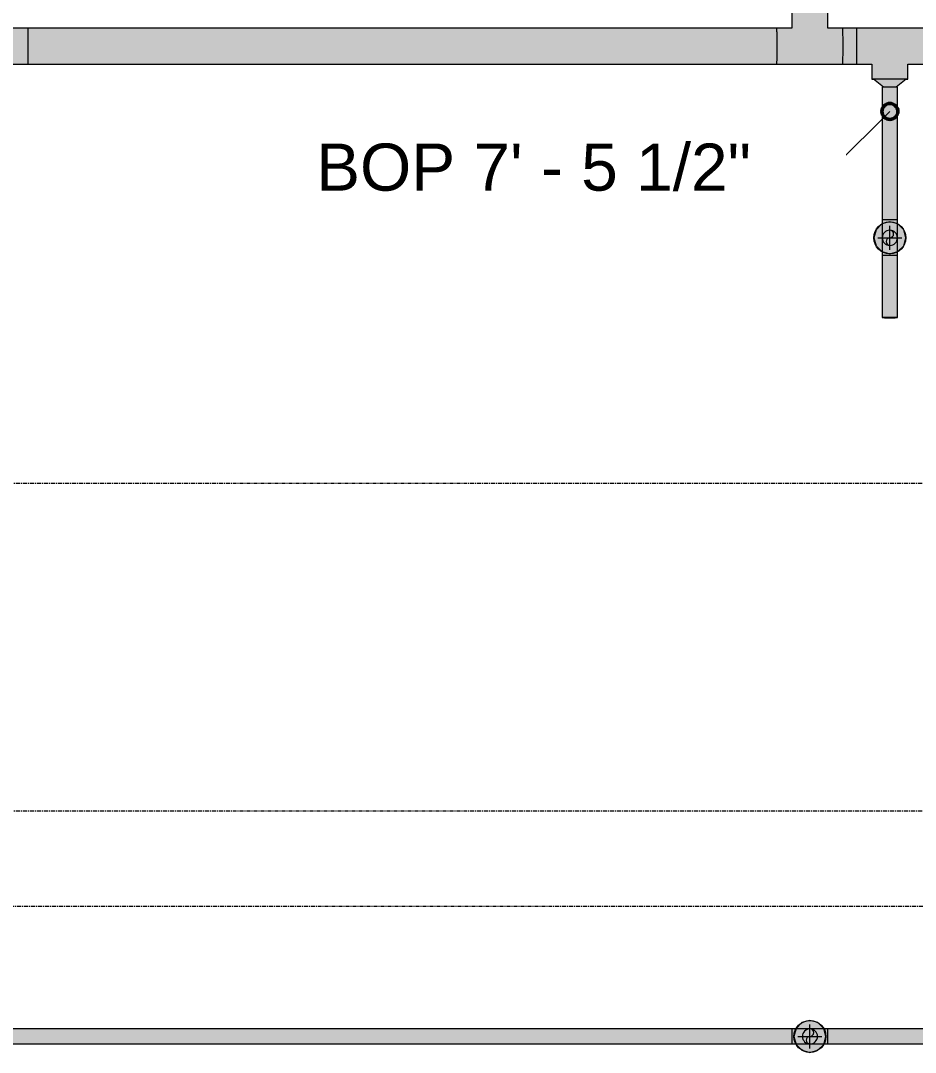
# Model space of a CAD drawing. Header units: inches. Extents: x -3679 to 241, y -496 to 1784.
# Drawn here: x -1390.8 to -1278.8, y 533.7 to 662.9 of the extents above; entities that cross this region are included whole.
import ezdxf

# ---------------------------------------------------------------- set-up
doc = ezdxf.new("R2010")
doc.units = ezdxf.units.IN
doc.header["$MEASUREMENT"] = 0
doc.linetypes.add('Grid Line', pattern=[0.875, 0.5, -0.125, 0.125, -0.125])
for name, color, linetype, lineweight in [('A-ANNO-NOTE', 250, 'Continuous', 9), ('G-ANNO-DIMS', 251, 'Continuous', 9), ('P-PIPE', 1, 'Continuous', 9), ('P-PIPE-CNTR', 1, 'Continuous', 9), ('S-GRID', 8, 'Continuous', 9)]:
    doc.layers.add(name, color=color, linetype=linetype, lineweight=lineweight)
doc.styles.add('Arial_1', font='arial.ttf', dxfattribs={"height": 5.901198})

msp = doc.modelspace()

# ---------------------------------------------------------------- hatches: boundary and pattern name
at = {"layer": 'A-ANNO-NOTE'}
for points in [[(-1282, 633.74), (-1281, 634.01), (-1280.27, 634.74), (-1280, 635.74), (-1280.27, 636.74), (-1281, 637.47), (-1282, 637.74), (-1283, 637.47), (-1283.73, 636.74), (-1284, 635.74), (-1283.73, 634.74), (-1283, 634.01)], [(-1292, 533.74), (-1291, 534.01), (-1290.27, 534.74), (-1290, 535.74), (-1290.27, 536.74), (-1291, 537.47), (-1292, 537.74), (-1293, 537.47), (-1293.73, 536.74), (-1294, 535.74), (-1293.73, 534.74), (-1293, 534.01)]]:
    msp.add_hatch(color=256, dxfattribs=at).paths.add_polyline_path(points, flags=0)
h = msp.add_hatch(color=256, dxfattribs=at)
edge = h.paths.add_edge_path(flags=0)
edge.add_arc((-1282, 635.74), 2, 0, 360)
h = msp.add_hatch(color=256, dxfattribs=at)
edge = h.paths.add_edge_path(flags=0)
edge.add_arc((-1292, 535.74), 2, 0, 360)
at = {"layer": 'P-PIPE'}
for points in [[(-1291.99, 659.73), (-1289.75, 661.99), (-1289.75, 663.88), (-1290.4, 663.87), (-1293.94, 663.87), (-1294.25, 663.88), (-1294.25, 661.99), (-1292.58, 660.32), (-1292.3, 660.04)], [(-1391.75, 657.49), (-1389.87, 657.49), (-1389.86, 658.39), (-1389.87, 661.99), (-1398.13, 661.99), (-1398.13, 661.34), (-1398.13, 657.49), (-1396.25, 657.49), (-1394.58, 659.17), (-1393.99, 659.75), (-1391.77, 657.51)], [(-1279.75, 657.49), (-1277.87, 657.49), (-1277.86, 658.39), (-1277.87, 661.99), (-1286.13, 661.99), (-1286.13, 661.34), (-1286.13, 657.49), (-1284.25, 657.49), (-1282.58, 659.17), (-1281.99, 659.75), (-1279.77, 657.51)], [(-1297.73, 657.49), (-1296.13, 657.49), (-1296.13, 658.15), (-1296.13, 659.74), (-1389.86, 659.74), (-1389.86, 657.49), (-1314.57, 657.49)], [(-1279.75, 655.61), (-1279.75, 657.49), (-1280.08, 657.83), (-1281.99, 659.75), (-1284.25, 657.49), (-1284.25, 655.61), (-1283.59, 655.62), (-1280.05, 655.61), (-1279.82, 655.61)], [(-1284.06, 655.61), (-1284.06, 655.61), (-1282.87, 655.62), (-1279.94, 655.61), (-1279.94, 655.61), (-1280.21, 655.61), (-1282.45, 655.62), (-1284.06, 655.61)], [(-1281.18, 654.58), (-1279.94, 655.61), (-1281.12, 655.62), (-1284.06, 655.61), (-1282.81, 654.58), (-1281.19, 654.58)], [(-1282.95, 637.99), (-1282.47, 637.99), (-1282, 637.99), (-1282, 654.58), (-1282.95, 654.58), (-1282.95, 637.99)], [(-1281.05, 637.99), (-1281.05, 654.58), (-1281.52, 654.58), (-1282, 654.58), (-1282, 637.99), (-1281.07, 637.99)], [(-1282, 634.79), (-1281.75, 634.83), (-1281.53, 634.92), (-1281.33, 635.07), (-1281.18, 635.27), (-1281.08, 635.5), (-1281.05, 635.74), (-1281.08, 635.99), (-1281.18, 636.22), (-1281.33, 636.41), (-1281.53, 636.57), (-1281.75, 636.66), (-1282, 636.69), (-1282.25, 636.66), (-1282.48, 636.57), (-1282.67, 636.41), (-1282.82, 636.22), (-1282.92, 635.99), (-1282.95, 635.74), (-1282.92, 635.5), (-1282.82, 635.27), (-1282.65, 635.05), (-1282.48, 634.92), (-1282.25, 634.83)], [(-1282.95, 625.74), (-1282.47, 625.75), (-1282, 625.75), (-1282, 633.5), (-1282.95, 633.5)], [(-1398.78, 535.74), (-1294.24, 535.74), (-1294.24, 536.69), (-1401.76, 536.69), (-1401.75, 536.22), (-1401.75, 535.74)], [(-1292, 534.79), (-1291.75, 534.83), (-1291.53, 534.92), (-1291.33, 535.07), (-1291.18, 535.27), (-1291.08, 535.5), (-1291.05, 535.74), (-1291.08, 535.99), (-1291.18, 536.22), (-1291.33, 536.41), (-1291.53, 536.57), (-1291.75, 536.66), (-1292, 536.69), (-1292.25, 536.66), (-1292.48, 536.57), (-1292.67, 536.41), (-1292.82, 536.22), (-1292.92, 535.99), (-1292.95, 535.74), (-1292.92, 535.5), (-1292.82, 535.27), (-1292.67, 535.07), (-1292.48, 534.92), (-1292.25, 534.83)], [(-1292, 534.79), (-1291.75, 534.83), (-1291.52, 534.92), (-1291.33, 535.07), (-1291.17, 535.27), (-1291.08, 535.5), (-1291.05, 535.75), (-1291.08, 535.99), (-1291.18, 536.22), (-1291.33, 536.42), (-1291.53, 536.57), (-1291.76, 536.66), (-1292.01, 536.69), (-1292.25, 536.66), (-1292.48, 536.56), (-1292.67, 536.41), (-1292.82, 536.22), (-1292.92, 535.99), (-1292.95, 535.74), (-1292.95, 535.74), (-1292.92, 535.99), (-1292.82, 536.22), (-1292.67, 536.42), (-1292.48, 536.57), (-1292.25, 536.66), (-1291.99, 536.69), (-1291.74, 536.66), (-1291.53, 536.57), (-1291.33, 536.41), (-1291.18, 536.22), (-1291.08, 535.99), (-1291.05, 535.74), (-1291.09, 535.49), (-1291.18, 535.27), (-1291.33, 535.07), (-1291.53, 534.92), (-1291.76, 534.83), (-1292, 534.79), (-1292, 534.79)], [(-1280.89, 535.74), (-1214.7, 535.75), (-1214.7, 536.69), (-1289.76, 536.69), (-1289.75, 536.22), (-1289.75, 535.74)], [(-1294.24, 534.79), (-1294.24, 535.27), (-1294.24, 535.74), (-1401.75, 535.74), (-1401.75, 534.79), (-1297.73, 534.79)], [(-1247.21, 534.79), (-1214.7, 534.79), (-1214.7, 535.74), (-1289.75, 535.74), (-1289.75, 534.79), (-1280.89, 534.79)]]:
    msp.add_hatch(color=256, dxfattribs=at).paths.add_polyline_path(points, flags=0)
h = msp.add_hatch(color=256, dxfattribs=at)
h.paths.add_polyline_path([(-1389.86, 661.33), (-1389.86, 661.33), (-1389.86, 661.33)], flags=0)
h.paths.add_polyline_path([(-1389.86, 660.87), (-1389.86, 660.87), (-1381.93, 660.82)], flags=0)
h.paths.add_polyline_path([(-1297.73, 659.74), (-1296.13, 659.74), (-1296.14, 661.99), (-1389.87, 661.99), (-1389.86, 661.33), (-1389.86, 659.74), (-1314.57, 659.74)], flags=0)
h = msp.add_hatch(color=256, dxfattribs=at)
h.paths.add_polyline_path([(-1289.31, 657.49), (-1287.87, 657.49), (-1287.86, 658.15), (-1287.87, 661.99), (-1289.75, 661.99), (-1290.08, 661.66), (-1291.99, 659.73), (-1294.25, 661.99), (-1296.13, 661.99), (-1296.13, 661.09), (-1296.13, 657.49)], flags=0)
h.paths.add_polyline_path([(-1296.13, 661.8), (-1296.13, 661.8), (-1294.21, 661.89)], flags=0)
h = msp.add_hatch(color=256, dxfattribs=at)
h.paths.add_polyline_path([(-1286.13, 661.92), (-1286.13, 661.99), (-1287.87, 661.99), (-1287.86, 661.92)], flags=0)
h.paths.add_polyline_path([(-1287.86, 659.74), (-1286.13, 659.74), (-1286.13, 661.92), (-1287.86, 661.91), (-1287.86, 659.74)], flags=0)
h = msp.add_hatch(color=256, dxfattribs=at)
h.paths.add_polyline_path([(-1287.86, 657.49), (-1286.13, 657.49), (-1286.13, 657.57), (-1287.86, 657.57), (-1287.87, 657.49)], flags=0)
h.paths.add_polyline_path([(-1287.86, 657.57), (-1286.13, 657.57), (-1286.13, 659.74), (-1287.86, 659.74), (-1287.86, 657.68)], flags=0)
h = msp.add_hatch(color=256, dxfattribs=at)
h.paths.add_polyline_path([(-1282.95, 633.5), (-1282.47, 633.5), (-1282, 633.5), (-1282, 634.79), (-1282.25, 634.83), (-1282.48, 634.92), (-1282.67, 635.07), (-1282.84, 635.31), (-1282.88, 635.38), (-1282.93, 635.56), (-1282.95, 635.74), (-1282.95, 635.05)], flags=0)
h.paths.add_polyline_path([(-1282.95, 635.74), (-1282.92, 635.99), (-1282.79, 636.28), (-1282.65, 636.43), (-1282.46, 636.57), (-1282.24, 636.66), (-1282, 636.69), (-1282, 637.99), (-1282.95, 637.99), (-1282.95, 635.91)], flags=0)
h = msp.add_hatch(color=256, dxfattribs=at)
h.paths.add_polyline_path([(-1281.05, 633.5), (-1281.05, 635.73), (-1281.08, 635.49), (-1281.21, 635.21), (-1281.35, 635.05), (-1281.56, 634.91), (-1281.75, 634.82), (-1282, 634.79), (-1282, 633.5), (-1281.08, 633.5)], flags=0)
h.paths.add_polyline_path([(-1281.75, 633.5), (-1281.75, 633.5), (-1281.75, 633.5)], flags=0)
h.paths.add_polyline_path([(-1281.05, 635.74), (-1281.05, 637.99), (-1281.52, 637.99), (-1282, 637.99), (-1281.99, 636.69), (-1281.75, 636.66), (-1281.52, 636.57), (-1281.33, 636.41), (-1281.16, 636.18), (-1281.12, 636.11), (-1281.07, 635.93), (-1281.05, 635.76)], flags=0)
h = msp.add_hatch(color=256, dxfattribs=at)
h.paths.add_polyline_path([(-1282, 634.79), (-1281.75, 634.83), (-1281.52, 634.92), (-1281.33, 635.07), (-1281.18, 635.27), (-1281.08, 635.5), (-1281.05, 635.75), (-1281.08, 635.99), (-1281.18, 636.22), (-1281.33, 636.42), (-1281.53, 636.57), (-1281.76, 636.66), (-1282.01, 636.69), (-1282.25, 636.66), (-1282.48, 636.56), (-1282.67, 636.41), (-1282.82, 636.22), (-1282.92, 635.99), (-1282.95, 635.74), (-1282.92, 635.5), (-1282.82, 635.27), (-1282.65, 635.05), (-1282.47, 634.92), (-1282.25, 634.82), (-1282, 634.79)], flags=0)
h.paths.add_polyline_path([(-1282, 634.79), (-1282.25, 634.83), (-1282.48, 634.92), (-1282.67, 635.07), (-1282.82, 635.27), (-1282.92, 635.5), (-1282.95, 635.74), (-1282.92, 635.99), (-1282.82, 636.22), (-1282.67, 636.41), (-1282.47, 636.57), (-1282.24, 636.66), (-1281.99, 636.69), (-1281.74, 636.66), (-1281.53, 636.57), (-1281.32, 636.41), (-1281.18, 636.22), (-1281.08, 635.98), (-1281.05, 635.74), (-1281.08, 635.49), (-1281.18, 635.27), (-1281.35, 635.05), (-1281.53, 634.92), (-1281.76, 634.82)], flags=0)
h = msp.add_hatch(color=256, dxfattribs=at)
h.paths.add_polyline_path([(-1281.33, 633.5), (-1281.33, 633.5), (-1281.33, 625.77)], flags=0)
h.paths.add_polyline_path([(-1281.05, 625.74), (-1281.05, 633.5), (-1281.53, 633.5), (-1282, 633.5), (-1282, 625.75), (-1281.07, 625.74)], flags=0)
h = msp.add_hatch(color=256, dxfattribs=at)
h.paths.add_polyline_path([(-1294.24, 535.99), (-1294.24, 535.99), (-1293.05, 535.76)], flags=0)
h.paths.add_polyline_path([(-1292, 536.69), (-1294.24, 536.69), (-1294.24, 536.22), (-1294.24, 535.74), (-1292.95, 535.74), (-1292.92, 536), (-1292.82, 536.22), (-1292.67, 536.42), (-1292.43, 536.58), (-1292.36, 536.62), (-1292.18, 536.68), (-1292, 536.69)], flags=0)
h.paths.add_polyline_path([(-1289.75, 535.74), (-1289.76, 536.69), (-1291.99, 536.69), (-1291.75, 536.66), (-1291.47, 536.53), (-1291.31, 536.4), (-1291.17, 536.2), (-1291.08, 535.99), (-1291.05, 535.74), (-1290.94, 535.74)], flags=0)
h = msp.add_hatch(color=256, dxfattribs=at)
h.paths.add_polyline_path([(-1294.24, 534.79), (-1292, 534.79), (-1292.25, 534.83), (-1292.53, 534.96), (-1292.69, 535.09), (-1292.84, 535.3), (-1292.92, 535.5), (-1292.95, 535.74), (-1294.24, 535.74), (-1294.24, 534.82)], flags=0)
h.paths.add_polyline_path([(-1292, 534.79), (-1289.76, 534.79), (-1289.75, 535.27), (-1289.75, 535.74), (-1291.05, 535.73), (-1291.08, 535.49), (-1291.18, 535.27), (-1291.33, 535.07), (-1291.57, 534.9), (-1291.64, 534.86), (-1291.82, 534.81), (-1292, 534.79)], flags=0)
h.paths.add_polyline_path([(-1294.24, 535.5), (-1294.24, 535.5), (-1293.07, 535.72)], flags=0)

# ---------------------------------------------------------------- linework, layer by layer
at = {"layer": 'A-ANNO-NOTE'}
for p, q in [((-1283, 637.47), (-1283.73, 636.74)), ((-1282, 637.74), (-1283, 637.47)), ((-1281, 637.47), (-1282, 637.74)), ((-1280.27, 636.74), (-1281, 637.47)), ((-1283.73, 636.74), (-1284, 635.74)), ((-1284, 635.74), (-1283.73, 634.74)), ((-1280, 635.74), (-1280.27, 636.74)), ((-1280.27, 634.74), (-1280, 635.74)), ((-1283.73, 634.74), (-1283, 634.01)), ((-1281, 634.01), (-1280.27, 634.74)), ((-1283, 634.01), (-1282, 633.74)), ((-1282, 633.74), (-1281, 634.01)), ((-1293, 537.47), (-1293.73, 536.74)), ((-1292, 537.74), (-1293, 537.47)), ((-1291, 537.47), (-1292, 537.74)), ((-1290.27, 536.74), (-1291, 537.47)), ((-1293.73, 536.74), (-1294, 535.74)), ((-1290, 535.74), (-1290.27, 536.74)), ((-1294, 535.74), (-1293.73, 534.74)), ((-1290.27, 534.74), (-1290, 535.74)), ((-1293.73, 534.74), (-1293, 534.01)), ((-1293, 534.01), (-1292, 533.74)), ((-1292, 533.74), (-1291, 534.01)), ((-1291, 534.01), (-1290.27, 534.74))]:
    msp.add_line(p, q, dxfattribs=at)
for centre in [(-1282, 635.74), (-1292, 535.74)]:
    msp.add_circle(centre, 2, dxfattribs=at)
at = {"layer": 'G-ANNO-DIMS'}
for p, q in [((-1282, 651.56), (-1288.83, 644.73)), ((-1288.83, 644.73), (-1298.26, 644.73))]:
    msp.add_line(p, q, dxfattribs=at)
at = {"layer": 'G-ANNO-DIMS', "lineweight": 50}
msp.add_circle((-1282, 651.56), 1, dxfattribs=at)
at = {"layer": 'P-PIPE'}
for p, q in [((-1294.25, 663.88), (-1294.25, 661.99)), ((-1289.75, 661.99), (-1289.75, 663.88)), ((-1389.87, 661.99), (-1398.13, 661.99)), ((-1296.13, 661.99), (-1389.87, 661.99)), ((-1294.25, 661.99), (-1296.13, 661.99)), ((-1287.87, 661.99), (-1289.75, 661.99)), ((-1286.13, 661.99), (-1287.87, 661.99)), ((-1277.87, 661.99), (-1286.13, 661.99)), ((-1391.75, 657.49), (-1389.87, 657.49)), ((-1389.87, 657.49), (-1296.13, 657.49)), ((-1296.13, 657.49), (-1287.87, 657.49)), ((-1287.87, 657.49), (-1286.13, 657.49)), ((-1286.13, 657.49), (-1284.25, 657.49)), ((-1284.25, 657.49), (-1284.25, 655.61)), ((-1279.75, 657.49), (-1277.87, 657.49)), ((-1279.75, 655.61), (-1279.75, 657.49)), ((-1282.81, 654.58), (-1284.06, 655.61)), ((-1279.94, 655.61), (-1281.19, 654.58)), ((-1282.95, 654.58), (-1282.95, 637.99)), ((-1281.05, 637.99), (-1281.05, 654.58)), ((-1282.95, 637.99), (-1282.95, 633.5)), ((-1281.05, 633.5), (-1281.05, 637.99)), ((-1282.95, 633.5), (-1282.95, 625.74)), ((-1281.05, 625.74), (-1281.05, 633.5)), ((-1294.24, 536.69), (-1401.76, 536.69)), ((-1289.76, 536.69), (-1294.24, 536.69)), ((-1214.7, 536.69), (-1289.76, 536.69)), ((-1401.76, 534.79), (-1294.24, 534.79)), ((-1294.24, 534.79), (-1289.76, 534.79)), ((-1289.76, 534.79), (-1214.7, 534.79))]:
    msp.add_line(p, q, dxfattribs=at)
for centre, radius, start, end in [((-1282, 635.74), 0.95, 0, 180), ((-1282, 635.74), 0.95, 180, 0), ((-1282, 635.27), 0.475, 90, 270), ((-1282, 636.22), 0.475, 270, 90), ((-1292, 535.74), 0.95, 0, 180), ((-1292, 536.22), 0.475, 270, 90), ((-1292, 535.74), 0.95, 180, 0), ((-1292, 535.27), 0.475, 90, 270)]:
    msp.add_arc(centre, radius, start, end, dxfattribs=at)
for centre, major_axis, ratio, start_param, end_param in [((-1389.87, 659.74), (0, 2.25), 0.00289, 6.025553, 6.283185), ((-1389.87, 659.74), (0, 2.25), 0.00289, 6.154357, 6.283185), ((-1389.87, 659.74), (0, 2.25), 0.00289, 5.892558, 6.021386), ((-1389.87, 659.74), (0, 2.25), 0.00289, 5.763753, 5.892581), ((-1389.87, 659.74), (0, 2.25), 0.00289, 5.630758, 5.759587), ((-1389.87, 659.74), (0, 2.25), 0.00289, 5.501954, 5.630782), ((-1296.13, 659.74), (0, 2.25), 0.00289, 6.15019, 6.279019), ((-1296.13, 659.74), (0, 2.25), 0.00289, 6.021386, 6.150214), ((-1296.13, 659.74), (0, 2.25), 0.00289, 5.888391, 6.017219), ((-1296.13, 659.74), (0, 2.25), 0.00289, 5.759587, 5.888415), ((-1296.13, 659.74), (0, 2.25), 0.00289, 5.659799, 5.75542), ((-1296.13, 659.74), (0, 2.25), 0.00289, 5.497787, 5.660003), ((-1287.87, 659.74), (0, 2.25), 0.00289, 6.15019, 6.279019), ((-1287.87, 659.74), (0, 2.25), 0.00289, 6.021386, 6.150214), ((-1287.87, 659.74), (0, 2.25), 0.00289, 5.888391, 6.017219), ((-1287.87, 659.74), (0, 2.25), 0.00289, 5.759587, 5.888415), ((-1287.87, 659.74), (0, 2.25), 0.00289, 5.626592, 5.75542), ((-1287.87, 659.74), (0, 2.25), 0.00289, 5.497787, 5.624011), ((-1286.13, 659.74), (0, 2.25), 0.00289, 6.154357, 6.283185), ((-1286.13, 659.74), (0, 2.25), 0.00289, 6.025553, 6.283185), ((-1286.13, 659.74), (0, 2.25), 0.00289, 5.892558, 6.021386), ((-1286.13, 659.74), (0, 2.25), 0.00289, 5.763753, 5.892581), ((-1286.13, 659.74), (0, 2.25), 0.00289, 5.630758, 5.759587), ((-1286.13, 659.74), (0, 2.25), 0.00289, 5.501954, 5.630782), ((-1389.87, 659.74), (0, 2.25), 0.00289, 5.240154, 5.498225), ((-1389.87, 659.74), (0, 2.25), 0.00289, 5.240544, 5.497787), ((-1389.87, 659.74), (0, 2.25), 0.00289, 4.978355, 5.236235), ((-1389.87, 659.74), (0, 2.25), 0.00289, 4.978555, 5.235988), ((-1389.87, 659.74), (0, 2.25), 0.00289, 4.716556, 4.974284), ((-1389.87, 659.74), (0, 2.25), 0.00289, 4.716604, 4.974188), ((-1296.13, 659.74), (0, 2.25), 0.00289, 5.236373, 5.493621), ((-1296.13, 659.74), (0, 2.25), 0.00289, 5.235988, 5.494055), ((-1296.13, 659.74), (0, 2.25), 0.00289, 4.974385, 5.231821), ((-1296.13, 659.74), (0, 2.25), 0.00289, 4.974188, 5.232066), ((-1296.13, 659.74), (0, 2.25), 0.00289, 4.712435, 4.970022), ((-1296.13, 659.74), (0, 2.25), 0.00289, 4.712389, 4.970115), ((-1287.87, 659.74), (0, 2.25), 0.00289, 5.236373, 5.493621), ((-1287.87, 659.74), (0, 2.25), 0.00289, 5.235988, 5.494055), ((-1287.87, 659.74), (0, 2.25), 0.00289, 4.974385, 5.231821), ((-1287.87, 659.74), (0, 2.25), 0.00289, 4.974188, 5.232066), ((-1287.87, 659.74), (0, 2.25), 0.00289, 4.712435, 4.970022), ((-1287.87, 659.74), (0, 2.25), 0.00289, 4.712389, 4.970115), ((-1286.13, 659.74), (0, 2.25), 0.00289, 5.240544, 5.497787), ((-1286.13, 659.74), (0, 2.25), 0.00289, 5.240154, 5.498225), ((-1286.13, 659.74), (0, 2.25), 0.00289, 4.978555, 5.235988), ((-1286.13, 659.74), (0, 2.25), 0.00289, 4.978355, 5.236235), ((-1286.13, 659.74), (0, 2.25), 0.00289, 4.716604, 4.974188), ((-1286.13, 659.74), (0, 2.25), 0.00289, 4.716556, 4.974284), ((-1389.87, 659.74), (0, 2.25), 0.00289, 4.454756, 4.712343), ((-1389.87, 659.74), (0, 2.25), 0.00289, 4.454663, 4.712389), ((-1389.87, 659.74), (0, 2.25), 0.00289, 4.192957, 4.450393), ((-1389.87, 659.74), (0, 2.25), 0.00289, 4.192712, 4.45059), ((-1296.13, 659.74), (0, 2.25), 0.00289, 4.450494, 4.708222), ((-1296.13, 659.74), (0, 2.25), 0.00289, 4.45059, 4.708174), ((-1296.13, 659.74), (0, 2.25), 0.00289, 4.188543, 4.446423), ((-1296.13, 659.74), (0, 2.25), 0.00289, 4.18879, 4.446223), ((-1287.87, 659.74), (0, 2.25), 0.00289, 4.450494, 4.708222), ((-1287.87, 659.74), (0, 2.25), 0.00289, 4.45059, 4.708174), ((-1287.87, 659.74), (0, 2.25), 0.00289, 4.188543, 4.446423), ((-1287.87, 659.74), (0, 2.25), 0.00289, 4.18879, 4.446223), ((-1286.13, 659.74), (0, 2.25), 0.00289, 4.454663, 4.712389), ((-1286.13, 659.74), (0, 2.25), 0.00289, 4.454756, 4.712343), ((-1286.13, 659.74), (0, 2.25), 0.00289, 4.192712, 4.45059), ((-1286.13, 659.74), (0, 2.25), 0.00289, 4.192957, 4.450393), ((-1389.87, 659.74), (0, 2.25), 0.00289, 3.931157, 4.188405), ((-1389.87, 659.74), (0, 2.25), 0.00289, 3.930723, 4.18879), ((-1389.87, 659.74), (0, 2.25), 0.00289, 3.800767, 3.926991), ((-1389.87, 659.74), (0, 2.25), 0.00289, 3.669358, 3.798186), ((-1389.87, 659.74), (0, 2.25), 0.00289, 3.536363, 3.665191), ((-1389.87, 659.74), (0, 2.25), 0.00289, 3.407559, 3.536387), ((-1389.87, 659.74), (0, 2.25), 0.00289, 3.274564, 3.403392), ((-1296.13, 659.74), (0, 2.25), 0.00289, 3.926553, 4.184624), ((-1296.13, 659.74), (0, 2.25), 0.00289, 3.926991, 4.184234), ((-1296.13, 659.74), (0, 2.25), 0.00289, 3.793996, 3.922824), ((-1296.13, 659.74), (0, 2.25), 0.00289, 3.665191, 3.79402), ((-1296.13, 659.74), (0, 2.25), 0.00289, 3.532197, 3.661025), ((-1296.13, 659.74), (0, 2.25), 0.00289, 3.403392, 3.53222), ((-1296.13, 659.74), (0, 2.25), 0.00289, 3.141593, 3.399225), ((-1287.87, 659.74), (0, 2.25), 0.00289, 3.141593, 3.399225), ((-1287.87, 659.74), (0, 2.25), 0.00289, 3.926553, 4.184624), ((-1287.87, 659.74), (0, 2.25), 0.00289, 3.926991, 4.184234), ((-1287.87, 659.74), (0, 2.25), 0.00289, 3.793996, 3.922824), ((-1287.87, 659.74), (0, 2.25), 0.00289, 3.665191, 3.79402), ((-1287.87, 659.74), (0, 2.25), 0.00289, 3.532197, 3.661025), ((-1287.87, 659.74), (0, 2.25), 0.00289, 3.403392, 3.53222), ((-1286.13, 659.74), (0, 2.25), 0.00289, 3.930723, 4.18879), ((-1286.13, 659.74), (0, 2.25), 0.00289, 3.931157, 4.188405), ((-1286.13, 659.74), (0, 2.25), 0.00289, 3.800767, 3.926991), ((-1286.13, 659.74), (0, 2.25), 0.00289, 3.669358, 3.798186), ((-1286.13, 659.74), (0, 2.25), 0.00289, 3.536363, 3.665191), ((-1286.13, 659.74), (0, 2.25), 0.00289, 3.407559, 3.536387), ((-1286.13, 659.74), (0, 2.25), 0.00289, 3.274564, 3.403392), ((-1389.87, 659.74), (0, 2.25), 0.00289, 3.145759, 3.274588), ((-1296.13, 659.74), (0, 2.25), 0.00289, 3.141593, 3.270421), ((-1287.87, 659.74), (0, 2.25), 0.00289, 3.141593, 3.270421), ((-1286.13, 659.74), (0, 2.25), 0.00289, 3.145759, 3.274588), ((-1282, 655.61), (-2.25, 0), 0.004167, 3.138703, 6.280296), ((-1282, 655.61), (2.25, 0), 0.004167, 3.141593, 3.537605), ((-1282, 655.61), (2.25, 0), 0.004167, 5.887257, 6.280296), ((-1282, 654.58), (0.95, 0), 0.004167, 1.570796, 3.141593), ((-1282, 654.58), (0.95, 0), 0.004167, 0, 1.570796), ((-1282, 637.99), (0.951, 0), 0.004167, 1.570796, 3.141593), ((-1282, 637.99), (0.95, 0), 0.004167, 2.35716, 2.617994), ((-1282, 637.99), (0.95, 0), 0.004167, 2.094919, 2.356194), ((-1282, 637.99), (0.95, 0), 0.004167, 1.832829, 2.094395), ((-1282, 637.99), (0.95, 0), 0.004167, 1.570796, 1.832596), ((-1282, 637.99), (0.951, 0), 0.004167, 0, 1.570796), ((-1282, 637.99), (0.95, 0), 0.004167, 1.308997, 1.570796), ((-1282, 637.99), (0.95, 0), 0.004167, 1.047198, 1.308764), ((-1282, 637.99), (0.95, 0), 0.004167, 0.785398, 1.046674), ((-1282, 637.99), (0.95, 0), 0.004167, 0.523599, 0.784433), ((-1282, 633.5), (0.951, 0), 0.004167, 2.879793, 3.141593), ((-1282, 633.5), (0.951, 0), 0.004167, 1.570796, 2.877697), ((-1282, 633.5), (0.95, 0), 0.004167, 2.35716, 2.617994), ((-1282, 633.5), (0.95, 0), 0.004167, 2.094919, 2.356194), ((-1282, 633.5), (0.95, 0), 0.004167, 1.832829, 2.094395), ((-1282, 633.5), (0.95, 0), 0.004167, 1.570796, 1.832596), ((-1282, 633.5), (0.95, 0), 0.004167, 1.308997, 1.570796), ((-1282, 633.5), (0.951, 0), 0.004167, 1.309214, 1.570796), ((-1282, 633.5), (0.95, 0), 0.004167, 1.047198, 1.308764), ((-1282, 633.5), (0.951, 0), 0.004167, 1.047647, 1.308997), ((-1282, 633.5), (0.95, 0), 0.004167, 0.785398, 1.046674), ((-1282, 633.5), (0.951, 0), 0.004167, 0.786138, 1.047198), ((-1282, 633.5), (0.95, 0), 0.004167, 0.523599, 0.784433), ((-1282, 633.5), (0.951, 0), 0.004167, 0.52478, 0.785398), ((-1282, 633.5), (0.951, 0), 0.004167, 0.263896, 0.523599), ((-1282, 633.5), (0.951, 0), 0.004167, 0, 0.261799), ((-1282, 625.74), (0.95, 0), 0.004167, 1.570796, 3.141593), ((-1282, 625.74), (0.95, 0), 0.004167, 3.141593, 4.712389), ((-1282, 625.74), (0.95, 0), 0.004167, 0, 1.570796), ((-1282, 625.74), (0.95, 0), 0.004167, 4.712389, 6.283185), ((-1294.24, 535.74), (0, 0.951), 0.004167, 6.021386, 6.283185), ((-1294.24, 535.74), (0, 0.951), 0.004167, 5.759587, 6.01929), ((-1294.24, 535.74), (0, 0.951), 0.004167, 5.497787, 5.758405), ((-1294.24, 535.74), (0, 0.95), 0.004167, 5.498753, 5.759587), ((-1294.24, 535.74), (0, 0.951), 0.004167, 5.235988, 5.497047), ((-1294.24, 535.74), (0, 0.95), 0.004167, 5.236512, 5.497787), ((-1294.24, 535.74), (0, 0.951), 0.004167, 4.974188, 5.235538), ((-1294.24, 535.74), (0, 0.95), 0.004167, 4.974421, 5.235988), ((-1289.76, 535.74), (0, 0.951), 0.004167, 4.712389, 6.283185), ((-1289.76, 535.74), (0, 0.95), 0.004167, 5.498753, 5.759587), ((-1289.76, 535.74), (0, 0.95), 0.004167, 5.236512, 5.497787), ((-1289.76, 535.74), (0, 0.95), 0.004167, 4.974421, 5.235988), ((-1294.24, 535.74), (0, 0.951), 0.004167, 4.712389, 4.973972), ((-1294.24, 535.74), (0, 0.95), 0.004167, 4.712389, 4.974188), ((-1294.24, 535.74), (0, 0.951), 0.004167, 4.450806, 4.712389), ((-1294.24, 535.74), (0, 0.95), 0.004167, 4.45059, 4.712389), ((-1294.24, 535.74), (0, 0.951), 0.004167, 4.18924, 4.45059), ((-1294.24, 535.74), (0, 0.95), 0.004167, 4.18879, 4.450357), ((-1294.24, 535.74), (0, 0.951), 0.004167, 3.927731, 4.18879), ((-1294.24, 535.74), (0, 0.95), 0.004167, 3.926991, 4.188266), ((-1294.24, 535.74), (0, 0.951), 0.004167, 3.666373, 3.926991), ((-1294.24, 535.74), (0, 0.95), 0.004167, 3.665191, 3.926025), ((-1294.24, 535.74), (0, 0.951), 0.004167, 3.405488, 3.665191), ((-1289.76, 535.74), (0, 0.951), 0.004167, 3.141593, 4.712389), ((-1289.76, 535.74), (0, 0.95), 0.004167, 4.712389, 4.974188), ((-1289.76, 535.74), (0, 0.95), 0.004167, 4.45059, 4.712389), ((-1289.76, 535.74), (0, 0.95), 0.004167, 4.18879, 4.450357), ((-1289.76, 535.74), (0, 0.95), 0.004167, 3.926991, 4.188266), ((-1289.76, 535.74), (0, 0.95), 0.004167, 3.665191, 3.926025), ((-1294.24, 535.74), (0, 0.951), 0.004167, 3.141593, 3.403392)]:
    msp.add_ellipse(centre, major_axis=major_axis, ratio=ratio, start_param=start_param, end_param=end_param, dxfattribs=at)
at = {"layer": 'P-PIPE-CNTR'}
for p, q in [((-1282, 634.24), (-1282, 637.24)), ((-1283.5, 635.74), (-1280.5, 635.74)), ((-1292, 534.24), (-1292, 537.24)), ((-1293.5, 535.74), (-1290.5, 535.74))]:
    msp.add_line(p, q, dxfattribs=at)
at = {"layer": 'S-GRID', "linetype": 'Grid Line'}
for p, q in [((-3666.39, 605), (228, 605)), ((-3666.39, 564), (228, 564)), ((228, 552), (-3650.39, 552))]:
    msp.add_line(p, q, dxfattribs=at)

# ---------------------------------------------------------------- next in the draw order: texts
at = {"layer": 'G-ANNO-DIMS', "insert": (-1353.82, 647.54), "char_height": 5.9012, "width": 64.872, "attachment_point": 1, "line_spacing_factor": 0.938532, "style": 'Arial_1', "bg_fill": 3, "box_fill_scale": 1.25, "bg_fill_color": 0, "bg_fill_transparency": 0}
msp.add_mtext('BOP 7\' - 5 1/2"', dxfattribs=at)

doc.saveas('drawing.dxf')
